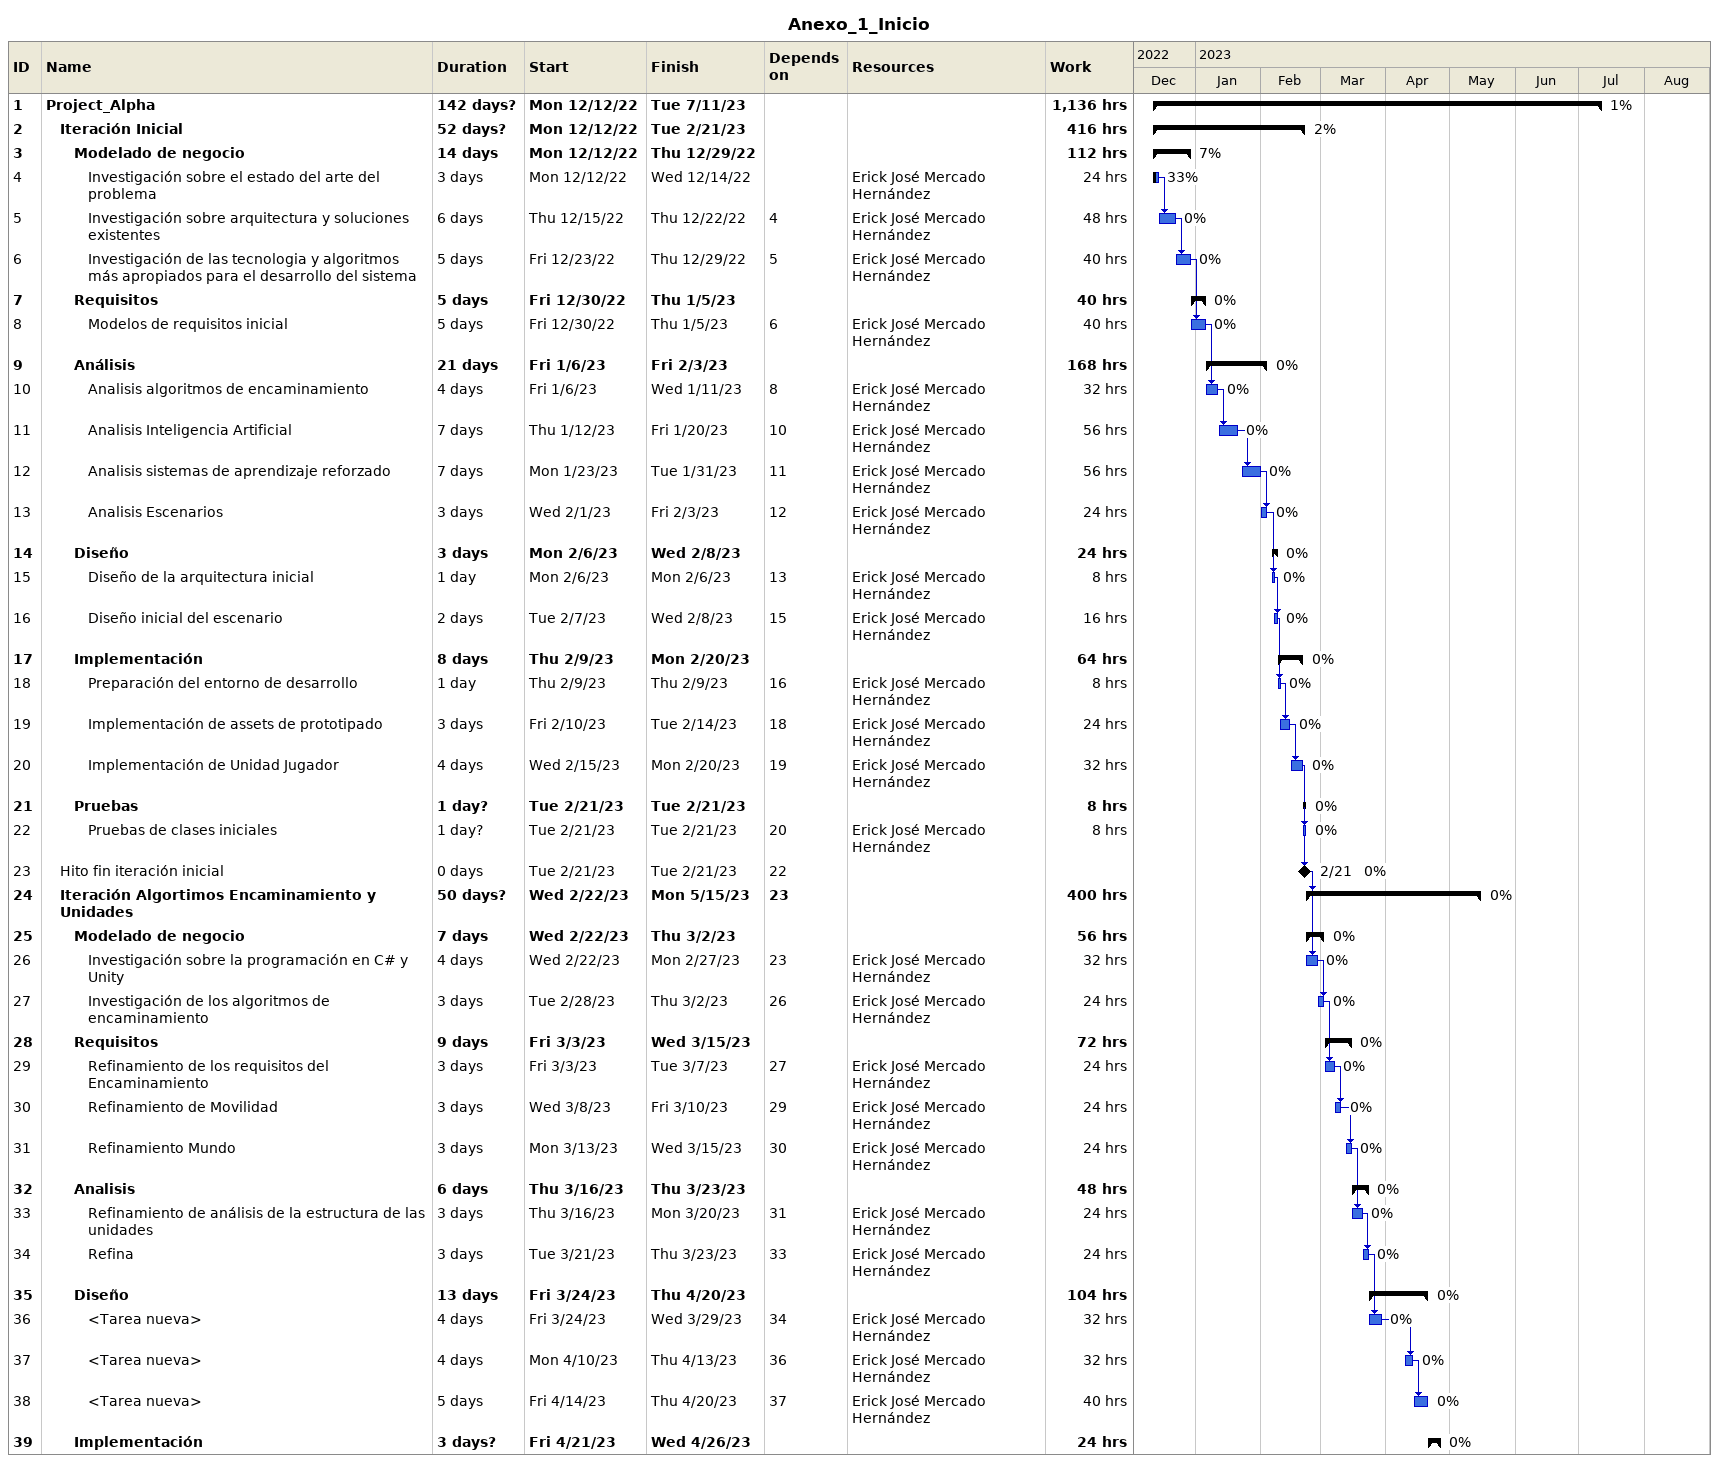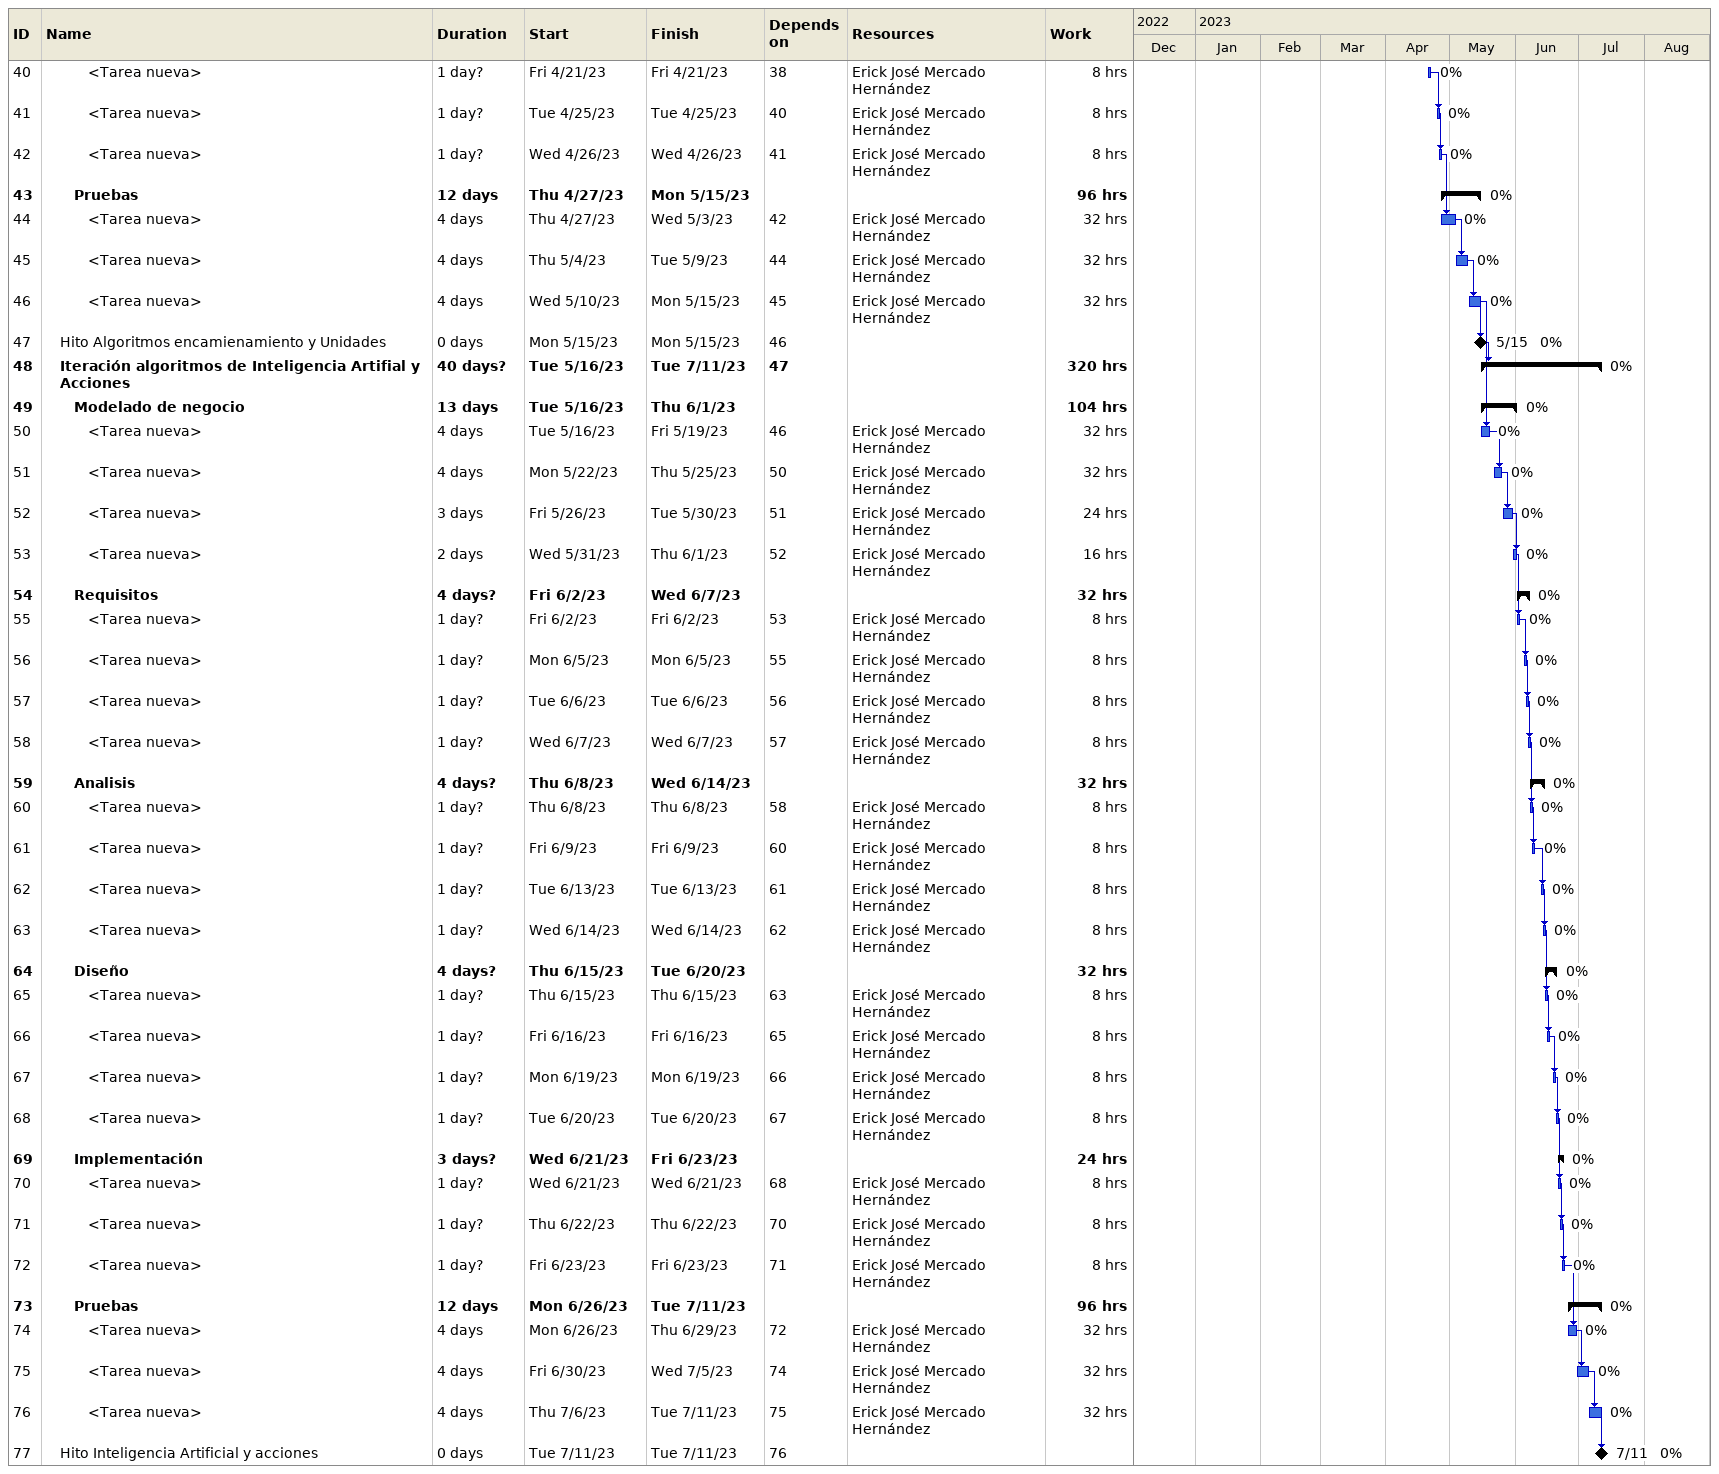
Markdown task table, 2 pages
Anexo_1_Inicio

| ID | Level | Task | Duration | Start | Finish | Predecessors | Resources | % complete | Work (h) |
|---|---|---|---|---|---|---|---|---|---|
| 1 | 1 | **Project_Alpha** | 142d? | 2022-12-12 | 2023-07-11 |  |  | 1 | 1136 |
| 2 | 2 | **Iteración Inicial** | 52d? | 2022-12-12 | 2023-02-21 |  |  | 2 | 416 |
| 3 | 3 | **Modelado de negocio** | 14d | 2022-12-12 | 2022-12-29 |  |  | 7 | 112 |
| 4 | 4 | Investigación sobre el estado del arte del problema | 3d | 2022-12-12 | 2022-12-14 |  | Erick José Mercado Hernández | 33 | 24 |
| 5 | 4 | Investigación sobre arquitectura y soluciones existentes | 6d | 2022-12-15 | 2022-12-22 | 4 | Erick José Mercado Hernández | 0 | 48 |
| 6 | 4 | Investigación de las tecnologia y algoritmos más apropiados para el desarrollo del sistema | 5d | 2022-12-23 | 2022-12-29 | 5 | Erick José Mercado Hernández | 0 | 40 |
| 7 | 3 | **Requisitos** | 5d | 2022-12-30 | 2023-01-05 |  |  | 0 | 40 |
| 8 | 4 | Modelos de requisitos inicial | 5d | 2022-12-30 | 2023-01-05 | 6 | Erick José Mercado Hernández | 0 | 40 |
| 9 | 3 | **Análisis** | 21d | 2023-01-06 | 2023-02-03 |  |  | 0 | 168 |
| 10 | 4 | Analisis algoritmos de encaminamiento | 4d | 2023-01-06 | 2023-01-11 | 8 | Erick José Mercado Hernández | 0 | 32 |
| 11 | 4 | Analisis Inteligencia Artificial | 7d | 2023-01-12 | 2023-01-20 | 10 | Erick José Mercado Hernández | 0 | 56 |
| 12 | 4 | Analisis sistemas de aprendizaje reforzado | 7d | 2023-01-23 | 2023-01-31 | 11 | Erick José Mercado Hernández | 0 | 56 |
| 13 | 4 | Analisis Escenarios | 3d | 2023-02-01 | 2023-02-03 | 12 | Erick José Mercado Hernández | 0 | 24 |
| 14 | 3 | **Diseño** | 3d | 2023-02-06 | 2023-02-08 |  |  | 0 | 24 |
| 15 | 4 | Diseño de la arquitectura inicial | 1d | 2023-02-06 | 2023-02-06 | 13 | Erick José Mercado Hernández | 0 | 8 |
| 16 | 4 | Diseño inicial del escenario | 2d | 2023-02-07 | 2023-02-08 | 15 | Erick José Mercado Hernández | 0 | 16 |
| 17 | 3 | **Implementación** | 8d | 2023-02-09 | 2023-02-20 |  |  | 0 | 64 |
| 18 | 4 | Preparación del entorno de desarrollo | 1d | 2023-02-09 | 2023-02-09 | 16 | Erick José Mercado Hernández | 0 | 8 |
| 19 | 4 | Implementación de assets de prototipado | 3d | 2023-02-10 | 2023-02-14 | 18 | Erick José Mercado Hernández | 0 | 24 |
| 20 | 4 | Implementación de Unidad Jugador | 4d | 2023-02-15 | 2023-02-20 | 19 | Erick José Mercado Hernández | 0 | 32 |
| 21 | 3 | **Pruebas** | 1d? | 2023-02-21 | 2023-02-21 |  |  | 0 | 8 |
| 22 | 4 | Pruebas de clases iniciales | 1d? | 2023-02-21 | 2023-02-21 | 20 | Erick José Mercado Hernández | 0 | 8 |
| 23 | 2 | Hito fin iteración inicial | 0d | 2023-02-21 | 2023-02-21 | 22 |  | 0 |  |
| 24 | 2 | **Iteración Algortimos Encaminamiento y Unidades** | 50d? | 2023-02-22 | 2023-05-15 | 23 |  | 0 | 400 |
| 25 | 3 | **Modelado de negocio** | 7d | 2023-02-22 | 2023-03-02 |  |  | 0 | 56 |
| 26 | 4 | Investigación sobre la programación en C# y Unity | 4d | 2023-02-22 | 2023-02-27 | 23 | Erick José Mercado Hernández | 0 | 32 |
| 27 | 4 | Investigación de los algoritmos de encaminamiento | 3d | 2023-02-28 | 2023-03-02 | 26 | Erick José Mercado Hernández | 0 | 24 |
| 28 | 3 | **Requisitos** | 9d | 2023-03-03 | 2023-03-15 |  |  | 0 | 72 |
| 29 | 4 | Refinamiento de los requisitos del Encaminamiento | 3d | 2023-03-03 | 2023-03-07 | 27 | Erick José Mercado Hernández | 0 | 24 |
| 30 | 4 | Refinamiento de Movilidad | 3d | 2023-03-08 | 2023-03-10 | 29 | Erick José Mercado Hernández | 0 | 24 |
| 31 | 4 | Refinamiento Mundo | 3d | 2023-03-13 | 2023-03-15 | 30 | Erick José Mercado Hernández | 0 | 24 |
| 32 | 3 | **Analisis** | 6d | 2023-03-16 | 2023-03-23 |  |  | 0 | 48 |
| 33 | 4 | Refinamiento de análisis de la estructura de las unidades | 3d | 2023-03-16 | 2023-03-20 | 31 | Erick José Mercado Hernández | 0 | 24 |
| 34 | 4 | Refina | 3d | 2023-03-21 | 2023-03-23 | 33 | Erick José Mercado Hernández | 0 | 24 |
| 35 | 3 | **Diseño** | 13d | 2023-03-24 | 2023-04-20 |  |  | 0 | 104 |
| 36 | 4 | <Tarea nueva> | 4d | 2023-03-24 | 2023-03-29 | 34 | Erick José Mercado Hernández | 0 | 32 |
| 37 | 4 | <Tarea nueva> | 4d | 2023-04-10 | 2023-04-13 | 36 | Erick José Mercado Hernández | 0 | 32 |
| 38 | 4 | <Tarea nueva> | 5d | 2023-04-14 | 2023-04-20 | 37 | Erick José Mercado Hernández | 0 | 40 |
| 39 | 3 | **Implementación** | 3d? | 2023-04-21 | 2023-04-26 |  |  | 0 | 24 |
| 40 | 4 | <Tarea nueva> | 1d? | 2023-04-21 | 2023-04-21 | 38 | Erick José Mercado Hernández | 0 | 8 |
| 41 | 4 | <Tarea nueva> | 1d? | 2023-04-25 | 2023-04-25 | 40 | Erick José Mercado Hernández | 0 | 8 |
| 42 | 4 | <Tarea nueva> | 1d? | 2023-04-26 | 2023-04-26 | 41 | Erick José Mercado Hernández | 0 | 8 |
| 43 | 3 | **Pruebas** | 12d | 2023-04-27 | 2023-05-15 |  |  | 0 | 96 |
| 44 | 4 | <Tarea nueva> | 4d | 2023-04-27 | 2023-05-03 | 42 | Erick José Mercado Hernández | 0 | 32 |
| 45 | 4 | <Tarea nueva> | 4d | 2023-05-04 | 2023-05-09 | 44 | Erick José Mercado Hernández | 0 | 32 |
| 46 | 4 | <Tarea nueva> | 4d | 2023-05-10 | 2023-05-15 | 45 | Erick José Mercado Hernández | 0 | 32 |
| 47 | 2 | Hito Algoritmos encamienamiento y Unidades | 0d | 2023-05-15 | 2023-05-15 | 46 |  | 0 |  |
| 48 | 2 | **Iteración algoritmos de Inteligencia Artifial y Acciones** | 40d? | 2023-05-16 | 2023-07-11 | 47 |  | 0 | 320 |
| 49 | 3 | **Modelado de negocio** | 13d | 2023-05-16 | 2023-06-01 |  |  | 0 | 104 |
| 50 | 4 | <Tarea nueva> | 4d | 2023-05-16 | 2023-05-19 | 46 | Erick José Mercado Hernández | 0 | 32 |
| 51 | 4 | <Tarea nueva> | 4d | 2023-05-22 | 2023-05-25 | 50 | Erick José Mercado Hernández | 0 | 32 |
| 52 | 4 | <Tarea nueva> | 3d | 2023-05-26 | 2023-05-30 | 51 | Erick José Mercado Hernández | 0 | 24 |
| 53 | 4 | <Tarea nueva> | 2d | 2023-05-31 | 2023-06-01 | 52 | Erick José Mercado Hernández | 0 | 16 |
| 54 | 3 | **Requisitos** | 4d? | 2023-06-02 | 2023-06-07 |  |  | 0 | 32 |
| 55 | 4 | <Tarea nueva> | 1d? | 2023-06-02 | 2023-06-02 | 53 | Erick José Mercado Hernández | 0 | 8 |
| 56 | 4 | <Tarea nueva> | 1d? | 2023-06-05 | 2023-06-05 | 55 | Erick José Mercado Hernández | 0 | 8 |
| 57 | 4 | <Tarea nueva> | 1d? | 2023-06-06 | 2023-06-06 | 56 | Erick José Mercado Hernández | 0 | 8 |
| 58 | 4 | <Tarea nueva> | 1d? | 2023-06-07 | 2023-06-07 | 57 | Erick José Mercado Hernández | 0 | 8 |
| 59 | 3 | **Analisis** | 4d? | 2023-06-08 | 2023-06-14 |  |  | 0 | 32 |
| 60 | 4 | <Tarea nueva> | 1d? | 2023-06-08 | 2023-06-08 | 58 | Erick José Mercado Hernández | 0 | 8 |
| 61 | 4 | <Tarea nueva> | 1d? | 2023-06-09 | 2023-06-09 | 60 | Erick José Mercado Hernández | 0 | 8 |
| 62 | 4 | <Tarea nueva> | 1d? | 2023-06-13 | 2023-06-13 | 61 | Erick José Mercado Hernández | 0 | 8 |
| 63 | 4 | <Tarea nueva> | 1d? | 2023-06-14 | 2023-06-14 | 62 | Erick José Mercado Hernández | 0 | 8 |
| 64 | 3 | **Diseño** | 4d? | 2023-06-15 | 2023-06-20 |  |  | 0 | 32 |
| 65 | 4 | <Tarea nueva> | 1d? | 2023-06-15 | 2023-06-15 | 63 | Erick José Mercado Hernández | 0 | 8 |
| 66 | 4 | <Tarea nueva> | 1d? | 2023-06-16 | 2023-06-16 | 65 | Erick José Mercado Hernández | 0 | 8 |
| 67 | 4 | <Tarea nueva> | 1d? | 2023-06-19 | 2023-06-19 | 66 | Erick José Mercado Hernández | 0 | 8 |
| 68 | 4 | <Tarea nueva> | 1d? | 2023-06-20 | 2023-06-20 | 67 | Erick José Mercado Hernández | 0 | 8 |
| 69 | 3 | **Implementación** | 3d? | 2023-06-21 | 2023-06-23 |  |  | 0 | 24 |
| 70 | 4 | <Tarea nueva> | 1d? | 2023-06-21 | 2023-06-21 | 68 | Erick José Mercado Hernández | 0 | 8 |
| 71 | 4 | <Tarea nueva> | 1d? | 2023-06-22 | 2023-06-22 | 70 | Erick José Mercado Hernández | 0 | 8 |
| 72 | 4 | <Tarea nueva> | 1d? | 2023-06-23 | 2023-06-23 | 71 | Erick José Mercado Hernández | 0 | 8 |
| 73 | 3 | **Pruebas** | 12d | 2023-06-26 | 2023-07-11 |  |  | 0 | 96 |
| 74 | 4 | <Tarea nueva> | 4d | 2023-06-26 | 2023-06-29 | 72 | Erick José Mercado Hernández | 0 | 32 |
| 75 | 4 | <Tarea nueva> | 4d | 2023-06-30 | 2023-07-05 | 74 | Erick José Mercado Hernández | 0 | 32 |
| 76 | 4 | <Tarea nueva> | 4d | 2023-07-06 | 2023-07-11 | 75 | Erick José Mercado Hernández | 0 | 32 |
| 77 | 2 | Hito Inteligencia Artificial y acciones | 0d | 2023-07-11 | 2023-07-11 | 76 |  | 0 |  |
